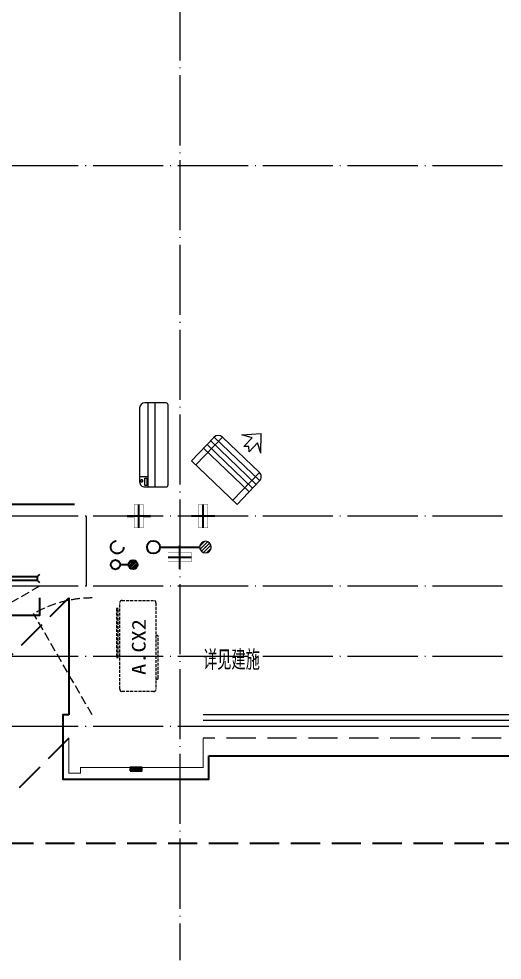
# Model space of a CAD drawing. Extents: x -518115 to 389031, y -231062 to 1628073.
# Drawn here: x 15440 to 19575, y 670657 to 678714 of the extents above; entities that cross this region are included whole.
import ezdxf

# ---------------------------------------------------------------- set-up
doc = ezdxf.new("R2010")
doc.units = 0
doc.header["$LTSCALE"] = 1000
doc.header["$MEASUREMENT"] = 0
doc.linetypes.add('DASH', pattern=[0.35, 0.25, -0.1])
doc.linetypes.add('DOTE', pattern=[2.42, 2, -0.2, 0.02, -0.2])
for name, color, linetype in [('3-栏杆1', 135, 'Continuous'), ('3.5方案汇报，与郭总、侯月琴确定户型_t8$0$2020.03.04 -1安徽标准化洋房户型(UA）_t8_t8$0$看线', 154, 'Continuous'), ('EQUIP_地漏', 7, 'Continuous'), ('PUB_TEXT', 4, 'Continuous'), ('VPIPE-凝结', 150, 'Continuous'), ('VPIPE-废水', 31, 'Continuous'), ('VPIPE-雨水', 4, 'DASH'), ('卫生间', 6, 'Continuous'), ('机电标识类', 1, 'Continuous'), ('看线', 251, 'Continuous'), ('立面', 73, 'Continuous'), ('铝合金', 144, 'Continuous')]:
    doc.layers.add(name, color=color, linetype=linetype)
for name, color, linetype, lineweight in [('DOTE', 19, 'DOTE', 9), ('LVTRY', 1, 'Continuous', 13), ('WINDOW', 144, 'Continuous', 15), ('平面-栏杆', 135, 'Continuous', 15), ('平面-看线', 45, 'Continuous', 15), ('平面-空调室内机', 176, 'Continuous', 9), ('平面-空调预留孔', 173, 'Continuous', 15), ('空调', 76, 'Continuous', 13)]:
    doc.layers.add(name, color=color, linetype=linetype, lineweight=lineweight)
doc.styles.add('_TCH_AXIS', font='COMPLEX', dxfattribs={"bigfont": 'GBCBIG'})
doc.styles.add('黑体', font='')
doc.styles.get('黑体').set_extended_font_data('SimHei')

# ---------------------------------------------------------------- blocks, each defined once
blk = doc.blocks.new('dongkong')
blk.add_wipeout([(-603756, 210771), (-603756, 210570.8), (-603836, 210570.8), (-603836, 210771)])
at = {"layer": '机电标识类', "color": 250, "linetype": 'DASH', "ltscale": 400}
for p, q in [((-603796, 210771), (-603796, 210570.8)), ((-603896, 210670.7), (-603696, 210670.7))]:
    blk.add_line(p, q, dxfattribs=at)
at = {"layer": '空调', "color": 6, "linetype": 'DASH', "const_width": 2}
blk.add_lwpolyline([(-603756, 210771), (-603756, 210570.8), (-603836, 210570.8), (-603836, 210771)], close=True, dxfattribs=at)
blk = doc.blocks.new('A$C001338C2')
for p, q in [((845, 304), (55, 304)), ((109, 215), (109, 304)), ((0, 249), (0, 22)), ((900, 22), (900, 249)), ((22, 0), (878, 0))]:
    blk.add_line(p, q)
at = {"lineweight": 5}
for p, q in [((900, 215), (0, 215)), ((900, 143), (0, 143))]:
    blk.add_line(p, q, dxfattribs=at)
for points in [[(89, 226), (22, 226, -0.414214), (17, 232), (17, 243, -0.414214), (22, 249), (89, 249, -0.414214), (95, 243), (95, 232, -0.414214)], [(73, 275), (57, 275, -0.414214), (51, 281), (51, 283, -0.414214), (57, 289), (73, 289, -0.414214), (79, 283), (79, 281, -0.414214)]]:
    blk.add_lwpolyline(points, format="xyb", close=True)
for centre, radius, start, end in [((55, 249), 55, 90, 180), ((845, 249), 55, 360, 90), ((22, 22), 22, 180, 270), ((878, 22), 22, 270, 360)]:
    blk.add_arc(centre, radius, start, end)
blk = doc.blocks.new('$lvtry$00000171')
for p, q in [((-74, 11), (-11, 74)), ((-70, -27), (27, 70)), ((-53, -53), (53, 53)), ((-27, -70), (70, 27)), ((11, -74), (74, -11))]:
    blk.add_line(p, q)
blk.add_circle((0, 0), 75)
blk.add_point((0, 0))
blk = doc.blocks.new('$TwtSys$00000141')
at = {"color": 1}
for p, q in [((-47, 4), (-5, 46)), ((-47, 4), (-5, 46)), ((-44, -18), (18, 44)), ((-44, -18), (18, 44)), ((-33, -33), (33, 33)), ((-33, -33), (33, 33)), ((-16, -44), (44, 16)), ((-16, -44), (44, 16)), ((6, -46), (46, -6)), ((6, -46), (46, -6))]:
    blk.add_line(p, q, dxfattribs=at)
blk.add_circle((0, 0), 47, dxfattribs=at)
blk.add_circle((0, 0), 47, dxfattribs=at)
blk = doc.blocks.new('HFHFTHFD')
at = {"layer": 'DOTE', "linetype": 'DOTE', "ltscale": 0.3}
for p, q in [((424116.6, 601748.8), (424116.6, 593448.8)), ((472616.6, 600248.8), (418616.6, 600248.8)), ((472616.6, 597248.8), (418616.6, 597248.8)), ((423316.6, 597248.8), (423316.6, 596648.8)), ((472616.6, 596648.8), (418616.6, 596648.8)), ((472616.6, 596048.8), (418616.6, 596048.8)), ((472616.6, 595448.8), (418616.6, 595448.8))]:
    blk.add_line(p, q, dxfattribs=at)
blk = doc.blocks.new('A$C148B7D8E')
at = {"layer": '卫生间', "color": 159, "linetype": 'DASH', "true_color": 0x22346e}
for p, q in [((1750, -900), (2650, 0)), ((2650, -1200), (1750, -2100))]:
    blk.add_line(p, q, dxfattribs=at)
blk.add_lwpolyline([(9400.3, 15400), (7700, 15400), (7700, 10800), (7300, 10800), (7300, 10000), (900, 10000), (900, 9000), (-900, 9000), (-900, -900), (1750, -900), (1750, -2100), (23450, -2100), (23450, -900), (25100, -900)], dxfattribs=at)
blk = doc.blocks.new('ferre')
at = {"layer": '平面-空调预留孔', "linetype": 'DASH', "ltscale": 0.1}
for p, q in [((93392.7, 115403.5), (93392.7, 115393.5)), ((93402.7, 115383.5), (93755.6, 115383.5)), ((93765.6, 115393.5), (93765.6, 115403.5))]:
    blk.add_line(p, q, dxfattribs=at)
blk.add_lwpolyline([(94045.9, 115403.5), (93305.9, 115403.5, -0.414214), (93285.9, 115423.5), (93285.9, 115693.5, -0.414214), (93305.9, 115713.5), (94045.9, 115713.5, -0.414214), (94065.9, 115693.5), (94065.9, 115423.5, -0.414214)], format="xyb", close=True, dxfattribs=at)
blk.add_lwpolyline([(93996.7, 115742.6), (93576.8, 115742.6), (93576.8, 115727.5), (93996.7, 115727.5)], close=True, dxfattribs=at)
for centre, start, end in [((93402.7, 115393.5), 180, 270), ((93755.6, 115393.5), 270, 0)]:
    blk.add_arc(centre, 10, start, end, dxfattribs=at)
at = {"layer": '平面-空调预留孔', "color": 251, "linetype": 'DASH', "ltscale": 0.1, "true_color": 0x636466, "style": '黑体', "width": 1.2}
blk.add_text('A.CX2', height=117.05, dxfattribs=at).set_placement((93428.3, 115492.1))
blk = doc.blocks.new('fergve')
at = {"layer": '平面-空调预留孔', "linetype": 'DASH', "ltscale": 0.1}
blk.add_blockref('ferre', (25670, -60415.8), dxfattribs=at)
blk = doc.blocks.new('dasdasf1sa2f31as32f')
for p, q in [((-116, 585.6), (43.3, 640.5)), ((-22.8, 585.5), (-116, 585.6)), ((-22.8, 585.5), (-73.4, 493.2)), ((82.7, 476.6), (43.3, 640.5)), ((-473.5, 259.7), (-339.5, 504)), ((-269.8, 524.3), (-427.7, 236.5)), ((134.6, 245.5), (-338.8, 505.1)), ((-269.8, 524.3), (113.7, 314)), ((-31.3, 504.4), (-73.4, 493.2)), ((-18.1, 462.9), (-31.3, 504.4)), ((32.4, 555.1), (-18.1, 462.9)), ((82.7, 476.6), (32.4, 555.1)), ((92.6, 168.8), (-380.9, 428.5)), ((114.7, 208.4), (-359.1, 468.2)), ((72.3, 131.9), (-401.1, 391.6)), ((0, 0), (-473.5, 259.7)), ((113.7, 314), (-44.2, 26.2)), ((134, 244.4), (0, 0))]:
    blk.add_line(p, q)
for centre, start, end in [((-294.5, 479.4), 61.25933, 151.25933), ((89, 269), 331.25933, 61.25933)]:
    blk.add_arc(centre, 51.3, start, end)
blk = doc.blocks.new('GDGDRGDGDRGDR')
at = {"layer": '平面-空调室内机', "ltscale": 0.3, "rotation": 89.99999999999999}
blk.add_blockref('dongkong', (634787.3, 1046278.1), dxfattribs=at)
at = {"layer": '平面-空调预留孔'}
for name, p, rotation in [('dasdasf1sa2f31as32f', (424606.8, 442932.1), 344.9999999966897), ('fergve', (478900.7, 322375.3), 90)]:
    blk.add_blockref(name, p, dxfattribs=dict(at, rotation=rotation))
at = {"layer": '平面-空调室内机', "ltscale": 0.3, "rotation": 180}
blk.add_blockref('dongkong', (-179479.5, 653502.9), dxfattribs=at)

msp = doc.modelspace()

# ---------------------------------------------------------------- hatches: boundary and pattern name
at = {"layer": '立面'}
h = msp.add_hatch(dxfattribs=at)
h.set_pattern_fill('ANSI31', color=251, scale=2)
h.set_pattern_definition([(45, (-871833.731, -123288.2907), (-2.24506403, 2.24506403), [])])
h.paths.add_polyline_path([(16391.6, 672277.2), (16491.6, 672277.2), (16491.6, 672307.2), (16391.6, 672307.2)])

# ---------------------------------------------------------------- linework, layer by layer
at = {"color": 30, "const_width": 8}
msp.add_lwpolyline([(15866.6, 672557.2), (15866.6, 672257.2), (15966.6, 672257.2), (15966.6, 672307.2), (17016.6, 672307.2), (17016.6, 672557.2)], dxfattribs=at)
at = {"layer": '3-栏杆1', "color": 5}
for p, q in [((15596.3, 673939.4), (15616.6, 673957.2)), ((15616.6, 673957.2), (15596.3, 673939.4)), ((15596.3, 673939.3), (13836.8, 673939.4)), ((13836.8, 673910.1), (15596.3, 673910)), ((15596.3, 673939.4), (15596.3, 673910.1)), ((15596.3, 673910.1), (15616.6, 673890.3)), ((15616.6, 673890.3), (15596.3, 673910.1))]:
    msp.add_line(p, q, dxfattribs=at)
at = {"layer": '3.5方案汇报，与郭总、侯月琴确定户型_t8$0$2020.03.04 -1安徽标准化洋房户型(UA）_t8_t8$0$看线', "ltscale": 10}
msp.add_line((15916.6, 674557.2), (13416.6, 674557.2), dxfattribs=at)
at = {"layer": 'VPIPE-凝结', "ltscale": 0.1}
msp.add_line((16646.6, 674192.2), (16986.6, 674192.2), dxfattribs=at)
msp.add_lwpolyline([(16379, 674042.2), (16306.6, 674042.2)], dxfattribs=at)
at = {"layer": 'VPIPE-凝结'}
msp.add_circle((16266.6, 674042.2), 40, dxfattribs=at)
at = {"layer": 'VPIPE-废水'}
msp.add_circle((16591.6, 674192.2), 55, dxfattribs=at)
at = {"layer": 'VPIPE-雨水'}
msp.add_circle((16281.6, 674192.2), 55, dxfattribs=at)
at = {"layer": 'WINDOW', "color": 250, "linetype": 'DASH', "ltscale": 0.3}
for points in [[(15616.6, 673857.2), (15053.4, 673532.5, -0.131485), (14966.6, 673857.2)], [(16066.6, 672757.2), (15566.6, 673623.2, -0.131652), (16066.6, 673757.2)]]:
    msp.add_lwpolyline(points, format="xyb", dxfattribs=at)
at = {"layer": '平面-栏杆'}
for points in [[(21666.6, 672707.2), (17016.6, 672707.2)], [(21666.6, 672657.2), (17016.6, 672657.2)]]:
    msp.add_lwpolyline(points, dxfattribs=at)
at = {"layer": '平面-看线'}
msp.add_lwpolyline([(21666.6, 672757.2), (17016.6, 672757.2)], dxfattribs=at)
at = {"layer": '平面-看线', "linetype": 'DASH'}
msp.add_lwpolyline([(21666.6, 672557.2), (17016.6, 672557.2)], dxfattribs=at)
at = {"layer": '看线', "color": 201}
for points in [[(15616.6, 673757.2), (15616.6, 673607.2), (13066.6, 673607.2), (13066.6, 682007.2), (14716.7, 682007.2), (14716.7, 681857.2)], [(15866.6, 672757.2), (15816.6, 672757.2), (15816.6, 672207.2), (17066.6, 672207.2), (17066.6, 672407.2)]]:
    msp.add_lwpolyline(points, dxfattribs=at)
at = {"layer": '看线', "color": 202, "ltscale": 0.5}
for points in [[(15866.6, 673757.2), (15866.6, 672757.2)], [(17066.6, 672407.2), (21666.6, 672407.2)]]:
    msp.add_lwpolyline(points, dxfattribs=at)
at = {"layer": '立面', "color": 251}
msp.add_lwpolyline([(16391.6, 672277.2), (16491.6, 672277.2), (16491.6, 672307.2), (16391.6, 672307.2)], close=True, dxfattribs=at)
at = {"layer": '铝合金', "color": 6}
msp.add_lwpolyline([(16391.6, 672277.2), (16491.6, 672277.2), (16491.6, 672307.2), (16391.6, 672307.2)], close=True, dxfattribs=at)

# ---------------------------------------------------------------- block references
at = {"layer": 'EQUIP_地漏', "xscale": -0.8, "yscale": -0.8, "zscale": 0.8, "rotation": 180}
msp.add_blockref('$TwtSys$00000141', (16416.6, 674042.2), dxfattribs=at)
at = {"layer": 'LVTRY', "xscale": -0.6666666667107825, "yscale": 0.6666666667107825, "rotation": 90.00000000602213}
msp.add_blockref('$lvtry$00000171', (17036.6, 674192.2), dxfattribs=at)
at = {"layer": '平面-空调室内机', "ltscale": 0.3, "xscale": -1, "rotation": 180}
msp.add_blockref('dongkong', (620262.5, 885128), dxfattribs=at)
at = {"layer": '平面-空调预留孔', "xscale": 0.800000000046565, "yscale": 0.800000000046565, "zscale": 0.800000000046565, "rotation": 90.00000023343017}
msp.add_blockref('A$C001338C2', (16716.5, 674707.2), dxfattribs=at)

# ---------------------------------------------------------------- next in the draw order: block references
at = {"layer": '平面-空调室内机', "ltscale": 0.3, "rotation": 180}
msp.add_blockref('dongkong', (-587329.6, 885128), dxfattribs=at)

# ---------------------------------------------------------------- next in the draw order: block references
for name, p in [('HFHFTHFD', (-407300, 77208.4)), ('A$C148B7D8E', (13216.6, 673757.2))]:
    msp.add_blockref(name, p)

# ---------------------------------------------------------------- next in the draw order: block references
msp.add_blockref('GDGDRGDGDRGDR', (-407300, 231625.1))

# ---------------------------------------------------------------- next in the draw order: texts
at = {"layer": 'PUB_TEXT', "style": '_TCH_AXIS'}
msp.add_text('详见建施', height=168.79, dxfattribs=at).set_placement((17015.8, 673141.9))

doc.saveas('drawing.dxf')
